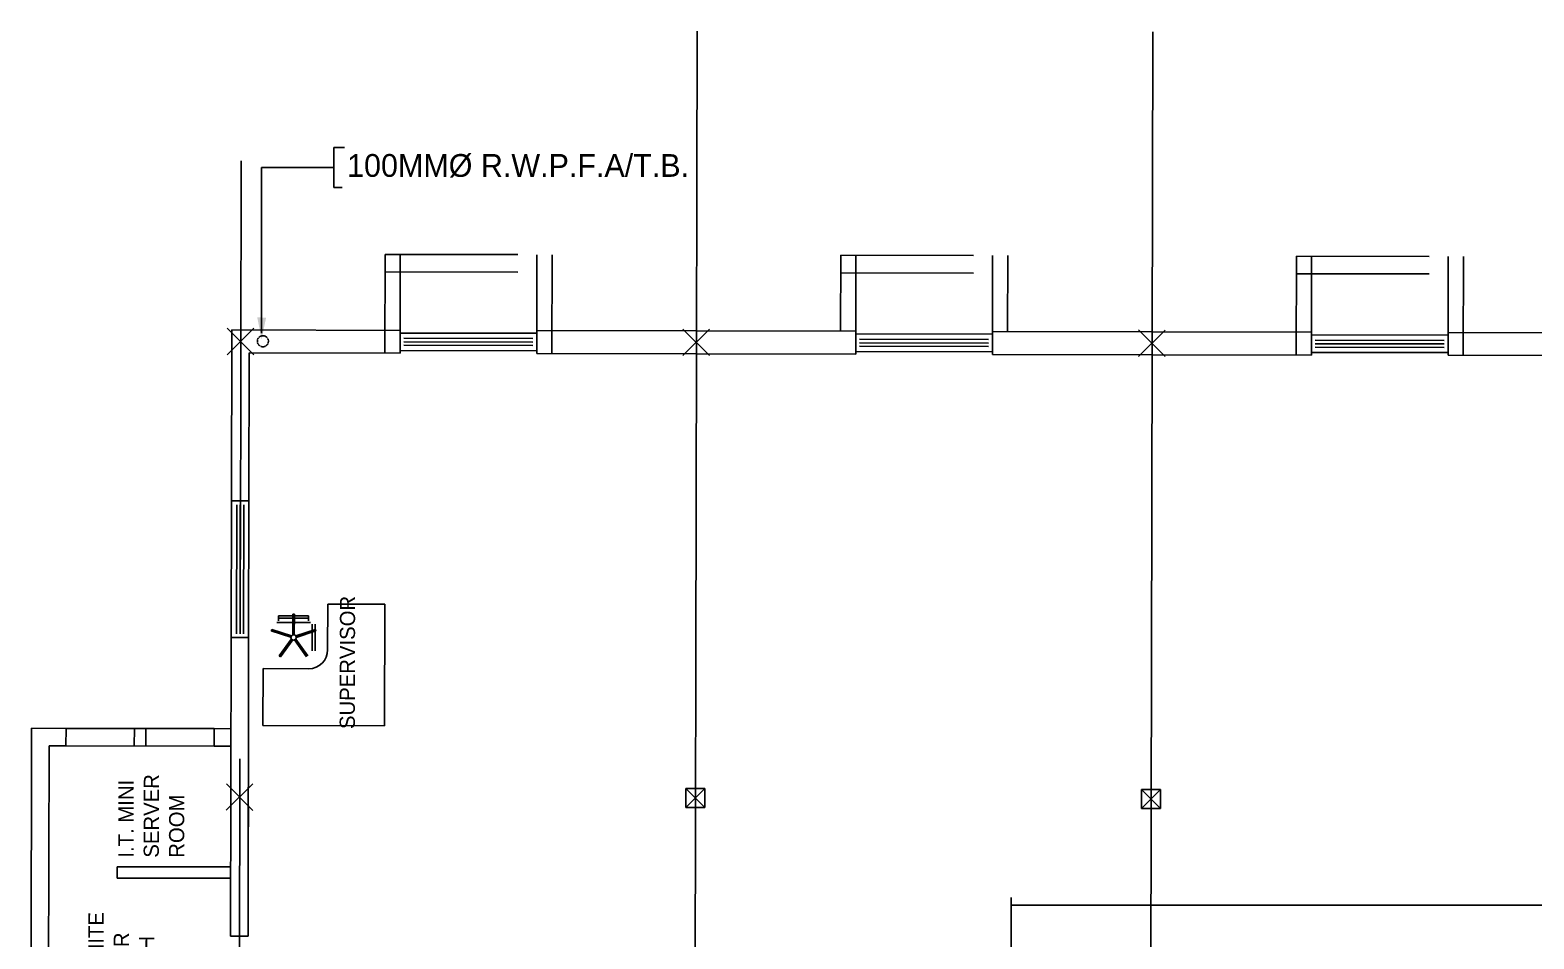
# Model space of a CAD drawing. Extents: x -2017610 to 288295, y -481381 to 250994.
# Drawn here: x 32037 to 51839, y -237288 to -225320 of the extents above; entities that cross this region are included whole.
import ezdxf

# ---------------------------------------------------------------- set-up
doc = ezdxf.new("R2010")
doc.units = 0
doc.header["$LTSCALE"] = 7
doc.header["$MEASUREMENT"] = 0
doc.header["$PDMODE"] = 2
doc.linetypes.add('DASHED2', pattern=[0.375, 0.25, -0.125])
doc.linetypes.add('HIDDEN', pattern=[0.375, 0.25, -0.125])
doc.layers.get('DEFPOINTS').update_dxf_attribs({"linetype": 'CONTINUOUS'})
for name, color, linetype in [('DIM', 1, 'CONTINUOUS'), ('DOORS', 8, 'CONTINUOUS'), ('DRAINAGE', 6, 'CONTINUOUS'), ('GRIDLINES', 8, 'DASHED2'), ('LAYER1', 8, 'CONTINUOUS'), ('LAYER2', 8, 'CONTINUOUS'), ('LAYER4', 8, 'CONTINUOUS'), ('SUPERVISOR_S_SEAT', 8, 'CONTINUOUS'), ('TEXT', 8, 'CONTINUOUS'), ('TEXT3', 8, 'CONTINUOUS'), ('WALLS', 8, 'CONTINUOUS'), ('WIN_DOORS', 8, 'CONTINUOUS'), ('WINDOWS_DOORS', 8, 'CONTINUOUS')]:
    doc.layers.add(name, color=color, linetype=linetype)
doc.styles.add('LUCY', font='lsansi.ttf')
doc.styles.add('STYLUS', font='stylu.ttf')
doc.dimstyles.new('DIM100S', dxfattribs={"dimscale": 0, "dimtxt": 200, "dimasz": 200, "dimexe": 100, "dimexo": 200, "dimgap": 100, "dimtad": 1, "dimdec": 0, "dimtxsty": 'STYLUS', "dimblk1": 'ARCHTICK', "dimblk2": 'ARCHTICK', "dimsah": 1, "dimcen": 100, "dimclrd": 256, "dimclre": 256, "dimclrt": 10, "dimazin": 3, "dimtfac": 1, "dimtdec": 0, "dimtmove": 0, "dimatfit": 3, "dimtolj": 1, "dimtzin": 0})

# ---------------------------------------------------------------- blocks, each defined once
blk = doc.blocks.new('*D455')
at = {"layer": 'DEFPOINTS', "color": 0}
for p in [(66246, -236844), (44956, -240985), (66246, -241045)]:
    blk.add_point(p, dxfattribs=at)
at = {"layer": 'DIM'}
for p, q in [((44956, -240785), (44956, -236744)), ((66246, -240845), (66246, -236744)), ((44956, -236844), (66246, -236844))]:
    blk.add_line(p, q, dxfattribs=at)
at = {"layer": 'DIM', "color": 10, "insert": (55601, -236625), "char_height": 200, "attachment_point": 5, "style": 'STYLUS'}
blk.add_mtext('\\A1;21,290', dxfattribs=at)
blk = doc.blocks.new('_ARCHTICK')
blk = doc.blocks.new('W1800')
at = {"layer": 'WINDOWS_DOORS'}
for p, q in [((0, -1800), (0, 0)), ((0, 0), (230, 0)), ((230, 0), (230, -1800)), ((69, -1750), (69, -50)), ((114, -50), (114, -1750)), ((161, -1750), (161, -50)), ((230, -1800), (0, -1800))]:
    blk.add_line(p, q, dxfattribs=at)
blk = doc.blocks.new('DESK_N_SEAT_1')
at = {"layer": 'SUPERVISOR_S_SEAT'}
for p, q in [((-823, -823), (-823, 777)), ((-823, 777), (-73, 777)), ((-73, 177), (-73, 777)), ((340, 411), (425, 670)), ((350, 408), (434, 667)), ((359, 404), (444, 664)), ((444, 664), (425, 670)), ((534, 155), (534, 597)), ((97, 564), (85, 548)), ((306, 387), (85, 548)), ((312, 395), (91, 556)), ((318, 403), (97, 564)), ((559, 573), (624, 573)), ((594, 179), (594, 573)), ((624, 179), (624, 573)), ((306, 364), (85, 204)), ((312, 356), (91, 195)), ((318, 348), (97, 187)), ((340, 341), (425, 81)), ((350, 344), (434, 84)), ((359, 347), (444, 87)), ((373, 386), (646, 386)), ((373, 376), (646, 376)), ((373, 366), (646, 366)), ((646, 366), (646, 386)), ((164, 131), (514, 131)), ((164, 91), (514, 91)), ((425, 81), (444, 87)), ((559, 179), (624, 179)), ((177, -73), (777, -73)), ((777, -823), (777, -73)), ((-823, -823), (777, -823))]:
    blk.add_line(p, q, dxfattribs=at)
blk.add_circle((339, 376), 35, dxfattribs=at)
blk.add_arc((177, 177), 250, 180, 270, dxfattribs=at)
blk = doc.blocks.new('250_COLUMN')
at = {"layer": 'LAYER1'}
for p, q in [((125, 125), (-125, -125)), ((-125, 125), (125, -125))]:
    blk.add_line(p, q, dxfattribs=at)
at = {"layer": 'LAYER2'}
for p, q in [((-125, 125), (125, 125)), ((-125, 125), (-125, -125)), ((125, 125), (125, -125)), ((-125, -125), (125, -125))]:
    blk.add_line(p, q, dxfattribs=at)

msp = doc.modelspace()

# ---------------------------------------------------------------- linework, layer by layer
at = {"layer": 'DRAINAGE', "color": 6, "linetype": 'HIDDEN'}
msp.add_circle((35102.8, -229417.5), 72.8, dxfattribs=at)
at = {"layer": 'GRIDLINES', "ltscale": 3000}
msp.add_line((34754.1, -255916.5), (34822.8, -225320), dxfattribs=at)
at = {"layer": 'LAYER1'}
for p, q in [((34984, -229244.9), (34633.3, -229594.2)), ((34634, -229244.2), (34983.3, -229594.9)), ((40984, -229257.3), (40633.3, -229606.5)), ((40634, -229256.5), (40983.3, -229607.3)), ((46984, -229269.6), (46633.3, -229618.9)), ((46634, -229268.9), (46983.3, -229619.6)), ((34971.7, -235244.9), (34620.9, -235594.2)), ((34621.7, -235244.2), (34970.9, -235594.9))]:
    msp.add_line(p, q, dxfattribs=at)
at = {"layer": 'LAYER4', "linetype": 'DASHED2', "ltscale": 1000}
for p, q in [((36708.3, -229573.5), (36711, -228273.5)), ((36711, -228273.5), (38911, -228278)), ((36908.3, -229573.9), (36911, -228273.9)), ((38708.3, -229577.6), (38711, -228277.6)), ((38908.3, -229578), (38911, -228278)), ((42708.9, -229285.8), (42711, -228285.8)), ((42711, -228285.8), (44911, -228290.3)), ((42908.3, -229586.2), (42911, -228286.2)), ((44708.3, -229589.9), (44711, -228289.9)), ((44908.9, -229290.3), (44911, -228290.3)), ((48708.3, -229598.2), (48711, -228298.2)), ((48711, -228298.2), (50911, -228302.7)), ((48908.3, -229598.6), (48911, -228298.6)), ((50708.3, -229602.3), (50711, -228302.3)), ((50908.3, -229602.7), (50911, -228302.7)), ((36710.5, -228503.5), (38910.5, -228508)), ((42710.5, -228515.8), (44910.5, -228520.3)), ((48710.5, -228528.2), (50910.5, -228532.7))]:
    msp.add_line(p, q, dxfattribs=at)
at = {"layer": 'TEXT3', "color": 1}
for p, q in [((36179.2, -226867.3), (36037.9, -226867.3)), ((36037.9, -226867.3), (36037.9, -227391.4)), ((35084.5, -227129.4), (35084.5, -229312.3)), ((36037.9, -227129.4), (35084.5, -227129.4)), ((36037.9, -227391.4), (36146.8, -227391.4))]:
    msp.add_line(p, q, dxfattribs=at)
at = {"layer": 'TEXT3', "color": 4}
msp.add_line((34913.8, -235536.4), (34910.7, -236096.4), dxfattribs=at)
at = {"layer": 'TEXT3', "color": 1}
msp.add_solid([(35144.5, -229108.8), (35086.4, -229395), (35028.2, -229102)], dxfattribs=at)
at = {"layer": 'WALLS'}
for p, q in [((40754.1, -255928.9), (40822.8, -225332.3)), ((46754.1, -255941.3), (46822.8, -225344.7)), ((34689.3, -231519.3), (34694, -229269.3)), ((34694, -229269.3), (36909, -229273.9)), ((36908.3, -229573.9), (36909, -229273.9)), ((38708.3, -229577.6), (38709, -229277.6)), ((38709, -229277.6), (42908.9, -229286.2)), ((42908.3, -229586.2), (42908.9, -229286.2)), ((44708.3, -229589.9), (44708.9, -229289.9)), ((44708.9, -229289.9), (48908.9, -229298.6)), ((48908.3, -229598.6), (48908.9, -229298.6)), ((50708.3, -229602.3), (50708.9, -229302.3)), ((50708.9, -229302.3), (54908.9, -229310.9)), ((34919.3, -231519.8), (34923.3, -229569.8)), ((34923.3, -229569.8), (36908.3, -229573.9)), ((38708.3, -229577.6), (42908.3, -229586.2)), ((44708.3, -229589.9), (48908.3, -229598.6)), ((50708.3, -229602.3), (54908.3, -229610.9)), ((34919.3, -231519.8), (34689.3, -231519.3)), ((34677.5, -237249.3), (34685.6, -233319.3)), ((34915.6, -233319.8), (34685.6, -233319.3)), ((34907.5, -237249.8), (34915.6, -233319.8)), ((32037.5, -244563.9), (32058.2, -234513.9)), ((32510.7, -234514.8), (32058.2, -234513.9)), ((32510.7, -234514.8), (32510.2, -234744.8)), ((34460.6, -234518.8), (32510.7, -234514.8)), ((33410.2, -234746.7), (33410.7, -234516.7)), ((33560.2, -234747), (33560.7, -234517)), ((34460.6, -234518.8), (34460.2, -234748.8)), ((34683.1, -234519.3), (34460.6, -234518.8)), ((32267.9, -244334.3), (32287.7, -234744.4)), ((32510.2, -234744.8), (32287.7, -234744.4)), ((32510.2, -234744.8), (34460.2, -234748.8)), ((34682.7, -234749.3), (34460.2, -234748.8)), ((33184.1, -236486.2), (33184.4, -236336.2)), ((33556.9, -236337), (33184.4, -236336.2)), ((34679.4, -236339.3), (33556.9, -236337)), ((34679.1, -236489.3), (33184.1, -236486.2)), ((34907.5, -237249.8), (34677.5, -237249.3))]:
    msp.add_line(p, q, dxfattribs=at)

# ---------------------------------------------------------------- block references
at = {"layer": 'DIM', "rotation": 89.88201076116258}
msp.add_blockref('250_COLUMN', (46796.3, -235444.2), dxfattribs=at)
at = {"layer": 'SUPERVISOR_S_SEAT', "rotation": 89.88201076116098}
msp.add_blockref('DESK_N_SEAT_1', (35882.1, -233657), dxfattribs=at)
at = {"layer": 'WALLS', "rotation": 89.88201076116258}
msp.add_blockref('250_COLUMN', (40796.3, -235431.9), dxfattribs=at)
at = {"layer": 'WIN_DOORS'}
for p, rotation in [((36908.4, -229538.9), 89.88201076116258), ((42908.4, -229551.2), 89.88201076116258), ((48908.4, -229563.6), 89.88201076116258), ((34915.6, -233319.8), 179.8820107611626)]:
    msp.add_blockref('W1800', p, dxfattribs=dict(at, rotation=rotation))

# ---------------------------------------------------------------- texts
at = {"layer": 'DOORS', "color": 1, "insert": (36212, -226952.5), "char_height": 300, "width": 15498, "attachment_point": 1, "style": 'LUCY'}
msp.add_mtext('100MM%%c R.W.P.F.A/T.B.', dxfattribs=at)
at = {"layer": 'TEXT', "char_height": 200, "attachment_point": 7, "rotation": 89.88201, "style": 'STYLUS'}
for s, insert, width in [('SUPERVISOR', (36316.8, -234524.2), 1801), ('I.T. MINI SERVER ROOM', (34069.3, -236218.7), 1998), ('GRANITE FLOOR FINISH', (33673.8, -238124.4), 1801)]:
    msp.add_mtext(s, dxfattribs=dict(at, insert=insert, width=width))

# ---------------------------------------------------------------- dimensions: what is measured, and where the dimension line sits
at = {"layer": 'DIM'}
dim = msp.add_linear_dim(base=(66246.2, -236844.2), p1=(44956.2, -240985.4), p2=(66246.2, -241045.4), dimstyle='DIM100S', override={"dimscale": 1}, dxfattribs=at)
dim.commit()
dim.dimension.update_dxf_attribs({"geometry": '*D455', "text_midpoint": (55601.2, -236625.4)})

doc.saveas('drawing.dxf')
